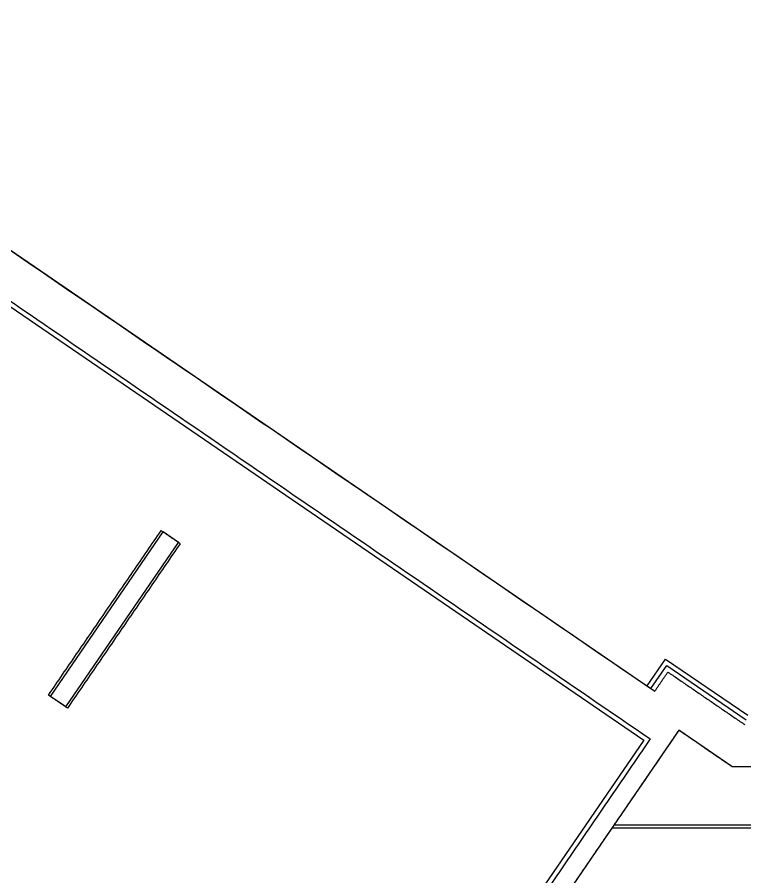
# Model space of a CAD drawing. Header units: millimetres. Extents: x -121354 to 132141, y -64344 to 350.
# Drawn here: x 4131 to 11940, y -8879 to 350 of the extents above; entities that cross this region are included whole.
import ezdxf

# ---------------------------------------------------------------- set-up
doc = ezdxf.new("R2010")
doc.units = ezdxf.units.MM
for name, color, linetype in [('Block_101ë™_ìƒë¶€ê³¨ì¡°B3_0108', 7, 'CONTINUOUS'), ('Line187', 7, 'CONTINUOUS'), ('Line196', 7, 'CONTINUOUS'), ('Line204', 7, 'CONTINUOUS'), ('Line254', 7, 'CONTINUOUS'), ('Line256', 7, 'CONTINUOUS'), ('Line262', 7, 'CONTINUOUS'), ('Line266', 7, 'CONTINUOUS'), ('Line332', 7, 'CONTINUOUS'), ('Line333', 7, 'CONTINUOUS'), ('Line357', 7, 'CONTINUOUS'), ('Line383', 7, 'CONTINUOUS'), ('Polyline053', 7, 'CONTINUOUS'), ('Polyline058', 7, 'CONTINUOUS'), ('Polyline059', 7, 'CONTINUOUS')]:
    doc.layers.add(name, color=color, linetype=linetype)

msp = doc.modelspace()

# ---------------------------------------------------------------- linework, layer by layer
at = {"layer": 'Block_101ë™_ìƒë¶€ê³¨ì¡°B3_0108'}
for points in [[(403.3, 349.8), (10973.6, -6887)], [(520.4, -275.8), (10925.7, -7399.5)], [(4467.2, -6928.6), (5676.1, -5162.8)], [(5882.4, -5304.1), (5676.1, -5162.8)], [(4673.5, -7069.9), (5882.4, -5304.1)], [(5133.4, -12850.4), (-3869, -6687.1)], [(10973.6, -6887), (11114.8, -6680.7)], [(11114.8, -6680.7), (11939.8, -7245.6)], [(5250.5, -13475.9), (-4494.5, -6804.2)], [(4673.5, -7069.9), (4467.2, -6928.6)], [(11231.9, -7306.3), (9141.5, -10359.2)], [(11800.5, -7695.6), (11231.9, -7306.3)], [(10925.7, -7399.5), (9089.5, -10081.2)], [(11800.5, -7695.6), (14015.1, -7695.6)]]:
    msp.add_open_spline(points, degree=1, dxfattribs=at)
at = {"layer": 'Line187'}
msp.add_line((11800.5, -7695.6), (14015.1, -7695.6), dxfattribs=at)
at = {"layer": 'Line196'}
msp.add_line((11231.9, -7306.3), (9141.5, -10359.2), dxfattribs=at)
at = {"layer": 'Line204'}
msp.add_line((11800.5, -7695.6), (11231.9, -7306.3), dxfattribs=at)
at = {"layer": 'Line254'}
msp.add_line((4652.9, -7055.8), (5861.8, -5289.9), dxfattribs=at)
at = {"layer": 'Line256'}
msp.add_line((4652.9, -7055.8), (4487.8, -6942.8), dxfattribs=at)
at = {"layer": 'Line262'}
msp.add_line((4487.8, -6942.8), (5696.8, -5177), dxfattribs=at)
at = {"layer": 'Line266'}
msp.add_line((5861.8, -5289.9), (5696.8, -5177), dxfattribs=at)
at = {"layer": 'Line332'}
msp.add_line((13205.1, -8325.6), (10534, -8325.6), dxfattribs=at)
at = {"layer": 'Line333'}
msp.add_line((13235.1, -8355.6), (10513.4, -8355.6), dxfattribs=at)
at = {"layer": 'Line357'}
msp.add_line((403.3, 349.8), (10932.4, -6858.7), dxfattribs=at)
at = {"layer": 'Line383'}
msp.add_line((10856.2, -7412.5), (9076.5, -10011.7), dxfattribs=at)
at = {"layer": 'Polyline053'}
for p, q in [((10932.4, -6858.7), (11101.8, -6611.2)), ((11101.8, -6611.2), (11955.2, -7195.6))]:
    msp.add_line(p, q, dxfattribs=at)
at = {"layer": 'Polyline058'}
msp.add_line((533.4, -345.3), (10856.2, -7412.5), dxfattribs=at)
at = {"layer": 'Polyline059'}
for p, q in [((10891.1, -6830.5), (11088.8, -6541.7)), ((11088.8, -6541.7), (11970.7, -7145.6))]:
    msp.add_line(p, q, dxfattribs=at)

doc.saveas('drawing.dxf')
